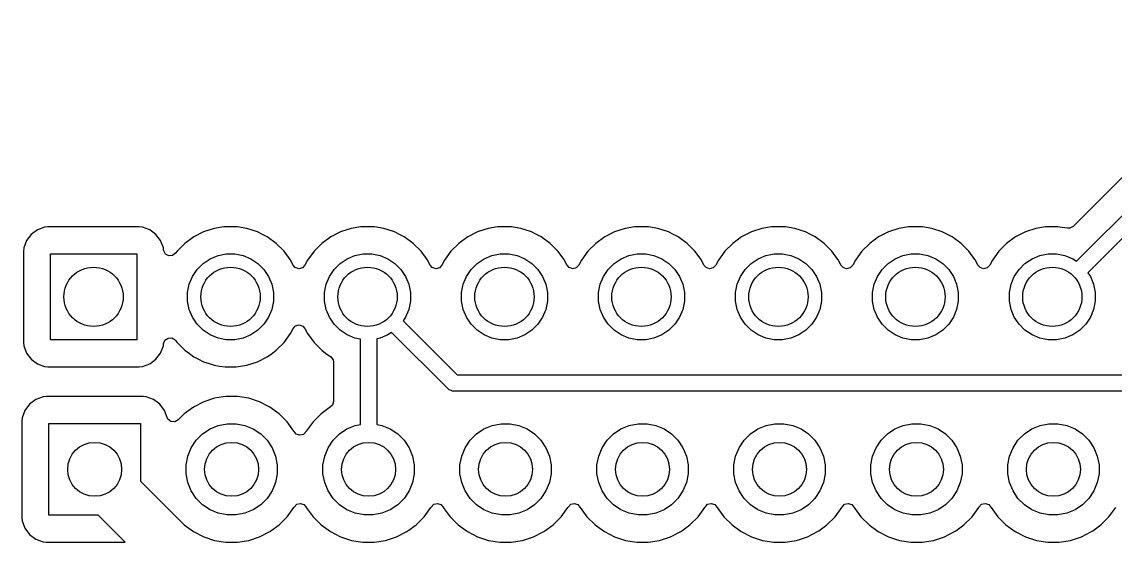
# Model space of a CAD drawing. Extents: x 4.41 to 8.11, y -5.15 to -2.23.
# Drawn here: x 4.922 to 5.721, y -4.156 to -3.776 of the extents above; entities that cross this region are included whole.
import ezdxf

# ---------------------------------------------------------------- set-up
doc = ezdxf.new("R2010")
doc.units = 0
doc.header["$MEASUREMENT"] = 0
doc.layers.add('BLACK', color=7, linetype='CONTINUOUS')

msp = doc.modelspace()

# ---------------------------------------------------------------- linework, layer by layer
at = {"layer": 'BLACK', "linetype": 'CONTINUOUS'}
for p, q in [((5.83941, -3.77555), (5.69005, -3.92492)), ((5.69239, -3.95043), (5.86025, -3.78258)), ((5.86859, -3.79094), (5.70075, -3.95879)), ((4.93908, -3.92545), (4.93378, -3.92743)), ((4.94142, -3.9252), (4.93908, -3.92545)), ((4.93908, -3.92545), (4.93908, -3.92545)), ((5.00818, -3.9252), (4.94142, -3.9252)), ((5.01053, -3.92545), (5.00818, -3.9252)), ((5.01583, -3.92743), (5.01053, -3.92545)), ((5.01053, -3.92545), (5.01053, -3.92545)), ((5.06281, -3.92644), (5.05515, -3.92893)), ((5.06982, -3.92533), (5.06281, -3.92644)), ((5.07077, -3.92518), (5.06982, -3.92533)), ((5.07883, -3.92518), (5.07077, -3.92518)), ((5.07992, -3.92535), (5.07883, -3.92518)), ((5.08679, -3.92644), (5.07992, -3.92535)), ((5.09446, -3.92893), (5.08679, -3.92644)), ((5.16281, -3.92644), (5.15515, -3.92893)), ((5.16982, -3.92533), (5.16281, -3.92644)), ((5.17077, -3.92518), (5.16982, -3.92533)), ((5.17883, -3.92518), (5.17077, -3.92518)), ((5.17992, -3.92535), (5.17883, -3.92518)), ((5.18679, -3.92644), (5.17992, -3.92535)), ((5.19446, -3.92893), (5.18679, -3.92644)), ((5.26281, -3.92644), (5.25515, -3.92893)), ((5.26982, -3.92533), (5.26281, -3.92644)), ((5.27077, -3.92518), (5.26982, -3.92533)), ((5.27883, -3.92518), (5.27077, -3.92518)), ((5.27992, -3.92535), (5.27883, -3.92518)), ((5.28679, -3.92644), (5.27992, -3.92535)), ((5.29446, -3.92893), (5.28679, -3.92644)), ((5.36281, -3.92644), (5.35515, -3.92893)), ((5.36982, -3.92533), (5.36281, -3.92644)), ((5.37077, -3.92518), (5.36982, -3.92533)), ((5.37883, -3.92518), (5.37077, -3.92518)), ((5.37992, -3.92535), (5.37883, -3.92518)), ((5.38679, -3.92644), (5.37992, -3.92535)), ((5.39446, -3.92893), (5.38679, -3.92644)), ((5.46281, -3.92644), (5.45515, -3.92893)), ((5.46982, -3.92533), (5.46281, -3.92644)), ((5.47077, -3.92518), (5.46982, -3.92533)), ((5.47883, -3.92518), (5.47077, -3.92518)), ((5.47992, -3.92535), (5.47883, -3.92518)), ((5.48679, -3.92644), (5.47992, -3.92535)), ((5.49446, -3.92893), (5.48679, -3.92644)), ((5.56281, -3.92644), (5.55515, -3.92893)), ((5.56982, -3.92533), (5.56281, -3.92644)), ((5.57077, -3.92518), (5.56982, -3.92533)), ((5.57883, -3.92518), (5.57077, -3.92518)), ((5.57992, -3.92535), (5.57883, -3.92518)), ((5.58679, -3.92644), (5.57992, -3.92535)), ((5.59446, -3.92893), (5.58679, -3.92644)), ((5.66281, -3.92644), (5.65515, -3.92893)), ((5.66982, -3.92533), (5.66281, -3.92644)), ((5.67077, -3.92518), (5.66982, -3.92533)), ((5.67883, -3.92518), (5.67077, -3.92518)), ((5.6801, -3.92538), (5.67883, -3.92518)), ((5.68583, -3.92629), (5.6801, -3.92538)), ((5.68763, -3.92623), (5.68583, -3.92629)), ((5.69005, -3.92492), (5.68763, -3.92623)), ((4.92924, -3.93082), (4.92585, -3.93535)), ((4.93378, -3.92743), (4.92924, -3.93082)), ((4.92924, -3.93082), (4.92924, -3.93082)), ((4.93378, -3.92743), (4.93378, -3.92743)), ((5.02036, -3.93082), (5.01583, -3.92743)), ((5.01583, -3.92743), (5.01583, -3.92743)), ((5.02375, -3.93535), (5.02036, -3.93082)), ((5.02036, -3.93082), (5.02036, -3.93082)), ((5.04797, -3.93259), (5.04145, -3.93732)), ((5.05515, -3.92893), (5.04797, -3.93259)), ((5.09817, -3.93082), (5.09446, -3.92893)), ((5.10164, -3.93259), (5.09817, -3.93082)), ((5.10816, -3.93732), (5.10164, -3.93259)), ((5.10164, -3.93259), (5.10164, -3.93259)), ((5.10164, -3.93259), (5.10164, -3.93259)), ((5.14797, -3.93259), (5.14145, -3.93732)), ((5.15515, -3.92893), (5.14797, -3.93259)), ((5.19817, -3.93082), (5.19446, -3.92893)), ((5.20164, -3.93259), (5.19817, -3.93082)), ((5.20816, -3.93732), (5.20164, -3.93259)), ((5.20164, -3.93259), (5.20164, -3.93259)), ((5.20164, -3.93259), (5.20164, -3.93259)), ((5.24797, -3.93259), (5.24145, -3.93732)), ((5.25515, -3.92893), (5.24797, -3.93259)), ((5.29817, -3.93082), (5.29446, -3.92893)), ((5.30164, -3.93259), (5.29817, -3.93082)), ((5.30816, -3.93732), (5.30164, -3.93259)), ((5.30164, -3.93259), (5.30164, -3.93259)), ((5.30164, -3.93259), (5.30164, -3.93259)), ((5.34797, -3.93259), (5.34145, -3.93732)), ((5.35515, -3.92893), (5.34797, -3.93259)), ((5.39817, -3.93082), (5.39446, -3.92893)), ((5.40164, -3.93259), (5.39817, -3.93082)), ((5.40816, -3.93732), (5.40164, -3.93259)), ((5.40164, -3.93259), (5.40164, -3.93259)), ((5.40164, -3.93259), (5.40164, -3.93259)), ((5.44797, -3.93259), (5.44145, -3.93732)), ((5.45515, -3.92893), (5.44797, -3.93259)), ((5.49817, -3.93082), (5.49446, -3.92893)), ((5.50164, -3.93259), (5.49817, -3.93082)), ((5.50816, -3.93732), (5.50164, -3.93259)), ((5.50164, -3.93259), (5.50164, -3.93259)), ((5.50164, -3.93259), (5.50164, -3.93259)), ((5.54797, -3.93259), (5.54145, -3.93732)), ((5.55515, -3.92893), (5.54797, -3.93259)), ((5.59817, -3.93082), (5.59446, -3.92893)), ((5.60164, -3.93259), (5.59817, -3.93082)), ((5.60816, -3.93732), (5.60164, -3.93259)), ((5.60164, -3.93259), (5.60164, -3.93259)), ((5.60164, -3.93259), (5.60164, -3.93259)), ((5.64797, -3.93259), (5.64145, -3.93732)), ((5.65515, -3.92893), (5.64797, -3.93259)), ((4.92387, -3.94065), (4.92362, -3.943)), ((4.92362, -3.943), (4.92362, -4.00976)), ((4.92585, -3.93535), (4.92387, -3.94065)), ((4.92387, -3.94065), (4.92387, -3.94065)), ((4.92585, -3.93535), (4.92585, -3.93535)), ((5.02573, -3.94065), (5.02375, -3.93535)), ((5.02375, -3.93535), (5.02375, -3.93535)), ((5.02589, -3.94213), (5.02573, -3.94065)), ((5.02599, -3.94271), (5.02589, -3.94213)), ((5.02734, -3.94511), (5.02599, -3.94271)), ((5.03575, -3.94302), (5.03469, -3.94448)), ((5.04145, -3.93732), (5.03575, -3.94302)), ((5.03575, -3.94302), (5.03575, -3.94302)), ((5.11386, -3.94302), (5.10816, -3.93732)), ((5.11829, -3.94912), (5.11386, -3.94302)), ((5.13575, -3.94302), (5.13101, -3.94954)), ((5.14145, -3.93732), (5.13575, -3.94302)), ((5.21386, -3.94302), (5.20816, -3.93732)), ((5.21829, -3.94912), (5.21386, -3.94302)), ((5.23575, -3.94302), (5.23101, -3.94954)), ((5.24145, -3.93732), (5.23575, -3.94302)), ((5.31386, -3.94302), (5.30816, -3.93732)), ((5.31829, -3.94912), (5.31386, -3.94302)), ((5.33575, -3.94302), (5.33101, -3.94954)), ((5.34145, -3.93732), (5.33575, -3.94302)), ((5.41386, -3.94302), (5.40816, -3.93732)), ((5.41829, -3.94912), (5.41386, -3.94302)), ((5.43575, -3.94302), (5.43101, -3.94954)), ((5.44145, -3.93732), (5.43575, -3.94302)), ((5.51386, -3.94302), (5.50816, -3.93732)), ((5.51829, -3.94912), (5.51386, -3.94302)), ((5.53575, -3.94302), (5.53101, -3.94954)), ((5.54145, -3.93732), (5.53575, -3.94302)), ((5.61386, -3.94302), (5.60816, -3.93732)), ((5.61829, -3.94912), (5.61386, -3.94302)), ((5.63575, -3.94302), (5.63101, -3.94954)), ((5.64145, -3.93732), (5.63575, -3.94302)), ((4.94331, -4.00787), (4.94331, -3.94488)), ((4.94331, -3.94488), (5.0063, -3.94488)), ((5.0063, -3.94488), (5.0063, -4.00787)), ((5.02977, -3.94639), (5.02734, -3.94511)), ((5.03252, -3.94616), (5.02977, -3.94639)), ((5.03469, -3.94448), (5.03252, -3.94616)), ((5.05482, -3.95203), (5.05996, -3.9486)), ((5.05996, -3.9486), (5.06566, -3.94624)), ((5.06566, -3.94624), (5.07172, -3.94503)), ((5.07172, -3.94503), (5.07789, -3.94503)), ((5.07789, -3.94503), (5.08395, -3.94624)), ((5.08395, -3.94624), (5.08965, -3.9486)), ((5.08965, -3.9486), (5.09478, -3.95203)), ((5.11859, -3.94954), (5.11829, -3.94912)), ((5.12043, -3.95314), (5.11859, -3.94954)), ((5.13101, -3.94954), (5.12915, -3.95319)), ((5.15482, -3.95203), (5.15996, -3.9486)), ((5.15996, -3.9486), (5.16566, -3.94624)), ((5.16566, -3.94624), (5.17172, -3.94503)), ((5.17172, -3.94503), (5.17789, -3.94503)), ((5.17789, -3.94503), (5.18395, -3.94624)), ((5.18395, -3.94624), (5.18965, -3.9486)), ((5.18965, -3.9486), (5.19478, -3.95203)), ((5.21859, -3.94954), (5.21829, -3.94912)), ((5.22043, -3.95314), (5.21859, -3.94954)), ((5.23101, -3.94954), (5.22915, -3.95319)), ((5.25482, -3.95203), (5.25996, -3.9486)), ((5.25996, -3.9486), (5.26566, -3.94624)), ((5.26566, -3.94624), (5.27172, -3.94503)), ((5.27172, -3.94503), (5.27789, -3.94503)), ((5.27789, -3.94503), (5.28395, -3.94624)), ((5.28395, -3.94624), (5.28965, -3.9486)), ((5.28965, -3.9486), (5.29478, -3.95203)), ((5.31859, -3.94954), (5.31829, -3.94912)), ((5.32043, -3.95314), (5.31859, -3.94954)), ((5.33101, -3.94954), (5.32915, -3.95319)), ((5.35482, -3.95203), (5.35996, -3.9486)), ((5.35996, -3.9486), (5.36566, -3.94624)), ((5.36566, -3.94624), (5.37172, -3.94503)), ((5.37172, -3.94503), (5.37789, -3.94503)), ((5.37789, -3.94503), (5.38395, -3.94624)), ((5.38395, -3.94624), (5.38965, -3.9486)), ((5.38965, -3.9486), (5.39478, -3.95203)), ((5.41859, -3.94954), (5.41829, -3.94912)), ((5.42043, -3.95314), (5.41859, -3.94954)), ((5.43101, -3.94954), (5.42915, -3.95319)), ((5.45482, -3.95203), (5.45996, -3.9486)), ((5.45996, -3.9486), (5.46566, -3.94624)), ((5.46566, -3.94624), (5.47172, -3.94503)), ((5.47172, -3.94503), (5.47789, -3.94503)), ((5.47789, -3.94503), (5.48395, -3.94624)), ((5.48395, -3.94624), (5.48965, -3.9486)), ((5.48965, -3.9486), (5.49478, -3.95203)), ((5.51859, -3.94954), (5.51829, -3.94912)), ((5.52043, -3.95314), (5.51859, -3.94954)), ((5.53101, -3.94954), (5.52915, -3.95319)), ((5.55482, -3.95203), (5.55996, -3.9486)), ((5.55996, -3.9486), (5.56566, -3.94624)), ((5.56566, -3.94624), (5.57172, -3.94503)), ((5.57172, -3.94503), (5.57789, -3.94503)), ((5.57789, -3.94503), (5.58395, -3.94624)), ((5.58395, -3.94624), (5.58965, -3.9486)), ((5.58965, -3.9486), (5.59478, -3.95203)), ((5.61859, -3.94954), (5.61829, -3.94912)), ((5.62043, -3.95314), (5.61859, -3.94954)), ((5.63101, -3.94954), (5.62915, -3.95319)), ((5.65482, -3.95203), (5.65996, -3.9486)), ((5.65996, -3.9486), (5.66566, -3.94624)), ((5.66566, -3.94624), (5.67172, -3.94503)), ((5.67172, -3.94503), (5.67789, -3.94503)), ((5.67789, -3.94503), (5.68395, -3.94624)), ((5.68395, -3.94624), (5.68965, -3.9486)), ((5.68965, -3.9486), (5.69239, -3.95043)), ((5.04703, -3.96153), (5.05046, -3.9564)), ((5.05046, -3.9564), (5.05482, -3.95203)), ((5.09478, -3.95203), (5.09915, -3.9564)), ((5.09915, -3.9564), (5.10258, -3.96153)), ((5.12045, -3.95319), (5.12043, -3.95314)), ((5.12199, -3.95497), (5.12045, -3.95319)), ((5.12459, -3.95585), (5.12199, -3.95497)), ((5.12726, -3.95519), (5.12459, -3.95585)), ((5.12915, -3.95319), (5.12726, -3.95519)), ((5.14703, -3.96153), (5.15046, -3.9564)), ((5.15046, -3.9564), (5.15482, -3.95203)), ((5.19478, -3.95203), (5.19915, -3.9564)), ((5.19915, -3.9564), (5.20258, -3.96153)), ((5.22045, -3.95319), (5.22043, -3.95314)), ((5.22199, -3.95497), (5.22045, -3.95319)), ((5.22459, -3.95585), (5.22199, -3.95497)), ((5.22726, -3.95519), (5.22459, -3.95585)), ((5.22915, -3.95319), (5.22726, -3.95519)), ((5.24703, -3.96153), (5.25046, -3.9564)), ((5.25046, -3.9564), (5.25482, -3.95203)), ((5.29478, -3.95203), (5.29915, -3.9564)), ((5.29915, -3.9564), (5.30258, -3.96153)), ((5.32045, -3.95319), (5.32043, -3.95314)), ((5.32199, -3.95497), (5.32045, -3.95319)), ((5.32459, -3.95585), (5.32199, -3.95497)), ((5.32726, -3.95519), (5.32459, -3.95585)), ((5.32915, -3.95319), (5.32726, -3.95519)), ((5.34703, -3.96153), (5.35046, -3.9564)), ((5.35046, -3.9564), (5.35482, -3.95203)), ((5.39478, -3.95203), (5.39915, -3.9564)), ((5.39915, -3.9564), (5.40258, -3.96153)), ((5.42045, -3.95319), (5.42043, -3.95314)), ((5.42199, -3.95497), (5.42045, -3.95319)), ((5.42459, -3.95585), (5.42199, -3.95497)), ((5.42726, -3.95519), (5.42459, -3.95585)), ((5.42915, -3.95319), (5.42726, -3.95519)), ((5.44703, -3.96153), (5.45046, -3.9564)), ((5.45046, -3.9564), (5.45482, -3.95203)), ((5.49478, -3.95203), (5.49915, -3.9564)), ((5.49915, -3.9564), (5.50258, -3.96153)), ((5.52045, -3.95319), (5.52043, -3.95314)), ((5.52199, -3.95497), (5.52045, -3.95319)), ((5.52459, -3.95585), (5.52199, -3.95497)), ((5.52726, -3.95519), (5.52459, -3.95585)), ((5.52915, -3.95319), (5.52726, -3.95519)), ((5.54703, -3.96153), (5.55046, -3.9564)), ((5.55046, -3.9564), (5.55482, -3.95203)), ((5.59478, -3.95203), (5.59915, -3.9564)), ((5.59915, -3.9564), (5.60258, -3.96153)), ((5.62045, -3.95319), (5.62043, -3.95314)), ((5.62199, -3.95497), (5.62045, -3.95319)), ((5.62459, -3.95585), (5.62199, -3.95497)), ((5.62726, -3.95519), (5.62459, -3.95585)), ((5.62915, -3.95319), (5.62726, -3.95519)), ((5.64703, -3.96153), (5.65046, -3.9564)), ((5.65046, -3.9564), (5.65482, -3.95203)), ((5.70075, -3.95879), (5.70258, -3.96153)), ((5.04466, -3.96724), (5.04703, -3.96153)), ((5.10258, -3.96153), (5.10494, -3.96724)), ((5.14466, -3.96724), (5.14703, -3.96153)), ((5.20258, -3.96153), (5.20494, -3.96724)), ((5.24466, -3.96724), (5.24703, -3.96153)), ((5.30258, -3.96153), (5.30494, -3.96724)), ((5.34466, -3.96724), (5.34703, -3.96153)), ((5.40258, -3.96153), (5.40494, -3.96724)), ((5.44466, -3.96724), (5.44703, -3.96153)), ((5.50258, -3.96153), (5.50494, -3.96724)), ((5.54466, -3.96724), (5.54703, -3.96153)), ((5.60258, -3.96153), (5.60494, -3.96724)), ((5.64466, -3.96724), (5.64703, -3.96153)), ((5.70258, -3.96153), (5.70494, -3.96724)), ((5.04346, -3.97329), (5.04466, -3.96724)), ((5.04346, -3.97947), (5.04346, -3.97329)), ((5.10494, -3.96724), (5.10615, -3.97329)), ((5.10615, -3.97329), (5.10615, -3.97947)), ((5.14346, -3.97329), (5.14466, -3.96724)), ((5.14346, -3.97947), (5.14346, -3.97329)), ((5.20494, -3.96724), (5.20615, -3.97329)), ((5.20615, -3.97329), (5.20615, -3.97947)), ((5.24346, -3.97329), (5.24466, -3.96724)), ((5.24346, -3.97947), (5.24346, -3.97329)), ((5.30494, -3.96724), (5.30615, -3.97329)), ((5.30615, -3.97329), (5.30615, -3.97947)), ((5.34346, -3.97329), (5.34466, -3.96724)), ((5.34346, -3.97947), (5.34346, -3.97329)), ((5.40494, -3.96724), (5.40615, -3.97329)), ((5.40615, -3.97329), (5.40615, -3.97947)), ((5.44346, -3.97329), (5.44466, -3.96724)), ((5.44346, -3.97947), (5.44346, -3.97329)), ((5.50494, -3.96724), (5.50615, -3.97329)), ((5.50615, -3.97329), (5.50615, -3.97947)), ((5.54346, -3.97329), (5.54466, -3.96724)), ((5.54346, -3.97947), (5.54346, -3.97329)), ((5.60494, -3.96724), (5.60615, -3.97329)), ((5.60615, -3.97329), (5.60615, -3.97947)), ((5.64346, -3.97329), (5.64466, -3.96724)), ((5.64346, -3.97947), (5.64346, -3.97329)), ((5.70494, -3.96724), (5.70615, -3.97329)), ((5.70615, -3.97329), (5.70615, -3.97947)), ((5.04466, -3.98552), (5.04346, -3.97947)), ((5.10615, -3.97947), (5.10494, -3.98552)), ((5.14466, -3.98552), (5.14346, -3.97947)), ((5.20615, -3.97947), (5.20494, -3.98552)), ((5.24466, -3.98552), (5.24346, -3.97947)), ((5.30615, -3.97947), (5.30494, -3.98552)), ((5.34466, -3.98552), (5.34346, -3.97947)), ((5.40615, -3.97947), (5.40494, -3.98552)), ((5.44466, -3.98552), (5.44346, -3.97947)), ((5.50615, -3.97947), (5.50494, -3.98552)), ((5.54466, -3.98552), (5.54346, -3.97947)), ((5.60615, -3.97947), (5.60494, -3.98552)), ((5.64466, -3.98552), (5.64346, -3.97947)), ((5.70615, -3.97947), (5.70494, -3.98552)), ((5.04703, -3.99123), (5.04466, -3.98552)), ((5.10494, -3.98552), (5.10258, -3.99123)), ((5.14703, -3.99123), (5.14466, -3.98552)), ((5.20494, -3.98552), (5.20258, -3.99123)), ((5.24703, -3.99123), (5.24466, -3.98552)), ((5.30494, -3.98552), (5.30258, -3.99123)), ((5.34703, -3.99123), (5.34466, -3.98552)), ((5.40494, -3.98552), (5.40258, -3.99123)), ((5.44703, -3.99123), (5.44466, -3.98552)), ((5.50494, -3.98552), (5.50258, -3.99123)), ((5.54703, -3.99123), (5.54466, -3.98552)), ((5.60494, -3.98552), (5.60258, -3.99123)), ((5.64703, -3.99123), (5.64466, -3.98552)), ((5.70494, -3.98552), (5.70258, -3.99123)), ((5.05046, -3.99636), (5.04703, -3.99123)), ((5.05482, -4.00072), (5.05046, -3.99636)), ((5.09915, -3.99636), (5.09478, -4.00072)), ((5.10258, -3.99123), (5.09915, -3.99636)), ((5.12045, -3.99956), (5.12234, -3.99756)), ((5.12234, -3.99756), (5.12501, -3.9969)), ((5.12501, -3.9969), (5.12762, -3.99779)), ((5.12762, -3.99779), (5.12915, -3.99956)), ((5.15046, -3.99636), (5.14703, -3.99123)), ((5.15482, -4.00072), (5.15046, -3.99636)), ((5.20258, -3.99123), (5.20075, -3.99397)), ((5.20075, -3.99397), (5.24024, -4.03346)), ((5.25046, -3.99636), (5.24703, -3.99123)), ((5.25482, -4.00072), (5.25046, -3.99636)), ((5.29915, -3.99636), (5.29478, -4.00072)), ((5.30258, -3.99123), (5.29915, -3.99636)), ((5.35046, -3.99636), (5.34703, -3.99123)), ((5.35482, -4.00072), (5.35046, -3.99636)), ((5.39915, -3.99636), (5.39478, -4.00072)), ((5.40258, -3.99123), (5.39915, -3.99636)), ((5.45046, -3.99636), (5.44703, -3.99123)), ((5.45482, -4.00072), (5.45046, -3.99636)), ((5.49915, -3.99636), (5.49478, -4.00072)), ((5.50258, -3.99123), (5.49915, -3.99636)), ((5.55046, -3.99636), (5.54703, -3.99123)), ((5.55482, -4.00072), (5.55046, -3.99636)), ((5.59915, -3.99636), (5.59478, -4.00072)), ((5.60258, -3.99123), (5.59915, -3.99636)), ((5.65046, -3.99636), (5.64703, -3.99123)), ((5.65482, -4.00072), (5.65046, -3.99636)), ((5.69915, -3.99636), (5.69478, -4.00072)), ((5.70258, -3.99123), (5.69915, -3.99636)), ((5.02694, -4.00809), (5.0292, -4.00652)), ((5.0292, -4.00652), (5.03195, -4.00642)), ((5.03195, -4.00642), (5.03432, -4.00782)), ((5.05996, -4.00415), (5.05482, -4.00072)), ((5.06566, -4.00652), (5.05996, -4.00415)), ((5.07172, -4.00772), (5.06566, -4.00652)), ((5.08395, -4.00652), (5.07789, -4.00772)), ((5.08965, -4.00415), (5.08395, -4.00652)), ((5.09478, -4.00072), (5.08965, -4.00415)), ((5.11386, -4.00973), (5.11859, -4.00321)), ((5.11859, -4.00321), (5.12045, -3.99956)), ((5.11859, -4.00321), (5.11859, -4.00321)), ((5.11859, -4.00321), (5.11859, -4.00321)), ((5.12915, -3.99956), (5.13101, -4.00321)), ((5.13101, -4.00321), (5.13575, -4.00973)), ((5.15996, -4.00415), (5.15482, -4.00072)), ((5.16566, -4.00652), (5.15996, -4.00415)), ((5.16969, -4.00732), (5.16566, -4.00652)), ((5.18395, -4.00652), (5.1815, -4.00701)), ((5.18965, -4.00415), (5.18395, -4.00652)), ((5.19239, -4.00232), (5.18965, -4.00415)), ((5.23362, -4.04355), (5.19239, -4.00232)), ((5.25996, -4.00415), (5.25482, -4.00072)), ((5.26566, -4.00652), (5.25996, -4.00415)), ((5.27172, -4.00772), (5.26566, -4.00652)), ((5.28395, -4.00652), (5.27789, -4.00772)), ((5.28965, -4.00415), (5.28395, -4.00652)), ((5.29478, -4.00072), (5.28965, -4.00415)), ((5.35996, -4.00415), (5.35482, -4.00072)), ((5.36566, -4.00652), (5.35996, -4.00415)), ((5.37172, -4.00772), (5.36566, -4.00652)), ((5.38395, -4.00652), (5.37789, -4.00772)), ((5.38965, -4.00415), (5.38395, -4.00652)), ((5.39478, -4.00072), (5.38965, -4.00415)), ((5.45996, -4.00415), (5.45482, -4.00072)), ((5.46566, -4.00652), (5.45996, -4.00415)), ((5.47172, -4.00772), (5.46566, -4.00652)), ((5.48395, -4.00652), (5.47789, -4.00772)), ((5.48965, -4.00415), (5.48395, -4.00652)), ((5.49478, -4.00072), (5.48965, -4.00415)), ((5.55996, -4.00415), (5.55482, -4.00072)), ((5.56566, -4.00652), (5.55996, -4.00415)), ((5.57172, -4.00772), (5.56566, -4.00652)), ((5.58395, -4.00652), (5.57789, -4.00772)), ((5.58965, -4.00415), (5.58395, -4.00652)), ((5.59478, -4.00072), (5.58965, -4.00415)), ((5.65996, -4.00415), (5.65482, -4.00072)), ((5.66566, -4.00652), (5.65996, -4.00415)), ((5.67172, -4.00772), (5.66566, -4.00652)), ((5.68395, -4.00652), (5.67789, -4.00772)), ((5.68965, -4.00415), (5.68395, -4.00652)), ((5.69478, -4.00072), (5.68965, -4.00415)), ((4.92362, -4.00976), (4.92387, -4.0121)), ((4.92387, -4.0121), (4.92387, -4.0121)), ((4.92387, -4.0121), (4.92585, -4.0174)), ((5.0063, -4.00787), (4.94331, -4.00787)), ((5.02375, -4.0174), (5.02573, -4.0121)), ((5.02573, -4.0121), (5.02589, -4.01063)), ((5.02589, -4.01063), (5.02694, -4.00809)), ((5.03432, -4.00782), (5.03469, -4.00828)), ((5.03469, -4.00828), (5.03575, -4.00973)), ((5.03575, -4.00973), (5.03575, -4.00973)), ((5.03575, -4.00973), (5.04145, -4.01543)), ((5.07789, -4.00772), (5.07172, -4.00772)), ((5.10816, -4.01543), (5.11386, -4.00973)), ((5.11386, -4.00973), (5.11386, -4.00973)), ((5.11386, -4.00973), (5.11386, -4.00973)), ((5.13575, -4.00973), (5.14145, -4.01543)), ((5.16969, -4.06958), (5.16969, -4.00732)), ((5.1815, -4.00701), (5.1815, -4.06958)), ((5.27789, -4.00772), (5.27172, -4.00772)), ((5.37789, -4.00772), (5.37172, -4.00772)), ((5.47789, -4.00772), (5.47172, -4.00772)), ((5.57789, -4.00772), (5.57172, -4.00772)), ((5.67789, -4.00772), (5.67172, -4.00772)), ((4.92585, -4.0174), (4.92585, -4.01741)), ((4.92585, -4.01741), (4.92924, -4.02194)), ((4.92924, -4.02194), (4.92924, -4.02194)), ((4.92924, -4.02194), (4.93378, -4.02533)), ((5.01583, -4.02533), (5.02036, -4.02194)), ((5.02036, -4.02194), (5.02375, -4.01741)), ((5.02036, -4.02194), (5.02036, -4.02194)), ((5.02375, -4.01741), (5.02375, -4.0174)), ((5.04145, -4.01543), (5.04472, -4.01781)), ((5.04472, -4.01781), (5.04797, -4.02017)), ((5.04797, -4.02017), (5.05144, -4.02194)), ((5.05144, -4.02194), (5.05515, -4.02383)), ((5.09446, -4.02383), (5.10164, -4.02017)), ((5.10164, -4.02017), (5.10544, -4.0174)), ((5.10544, -4.0174), (5.10816, -4.01543)), ((5.10816, -4.01543), (5.10816, -4.01543)), ((5.10816, -4.01543), (5.10816, -4.01543)), ((5.14145, -4.01543), (5.14416, -4.0174)), ((5.14416, -4.0174), (5.14797, -4.02017)), ((5.14797, -4.02017), (5.14965, -4.02235)), ((5.14965, -4.02235), (5.14998, -4.02412)), ((4.93378, -4.02533), (4.93378, -4.02533)), ((4.93378, -4.02533), (4.93908, -4.02731)), ((4.93908, -4.02731), (4.93908, -4.02731)), ((4.93908, -4.02731), (4.94142, -4.02756)), ((4.94142, -4.02756), (4.94142, -4.02756)), ((4.94142, -4.02756), (5.00818, -4.02756)), ((5.00818, -4.02756), (5.01053, -4.02731)), ((5.00818, -4.02756), (5.00818, -4.02756)), ((5.01053, -4.02731), (5.01583, -4.02533)), ((5.01053, -4.02731), (5.01053, -4.02731)), ((5.01583, -4.02533), (5.01583, -4.02533)), ((5.05515, -4.02383), (5.05515, -4.02383)), ((5.05515, -4.02383), (5.05515, -4.02383)), ((5.05515, -4.02383), (5.05926, -4.02516)), ((5.05926, -4.02516), (5.06281, -4.02632)), ((5.06281, -4.02632), (5.06679, -4.02695)), ((5.06679, -4.02695), (5.07077, -4.02758)), ((5.07077, -4.02758), (5.07077, -4.02758)), ((5.07077, -4.02758), (5.07883, -4.02758)), ((5.07883, -4.02758), (5.08679, -4.02632)), ((5.07883, -4.02758), (5.07883, -4.02758)), ((5.08679, -4.02632), (5.09446, -4.02383)), ((5.14998, -4.02412), (5.14998, -4.05277)), ((5.24024, -4.03346), (7.08225, -4.03346)), ((5.23451, -4.04428), (5.23362, -4.04355)), ((5.23576, -4.0448), (5.23451, -4.04428)), ((5.23664, -4.04516), (5.23576, -4.0448)), ((5.2378, -4.04528), (5.23664, -4.04516)), ((7.07981, -4.04528), (5.2378, -4.04528)), ((4.92806, -4.05484), (4.92467, -4.05937)), ((4.93259, -4.05144), (4.92806, -4.05483)), ((4.92806, -4.05483), (4.92806, -4.05484)), ((4.9326, -4.05144), (4.93259, -4.05144)), ((4.9379, -4.04946), (4.9326, -4.05144)), ((4.94024, -4.04921), (4.9379, -4.04946)), ((4.9379, -4.04946), (4.9379, -4.04946)), ((5.01094, -4.04921), (4.94024, -4.04921)), ((5.01328, -4.04946), (5.01094, -4.04921)), ((5.01859, -4.05144), (5.01328, -4.04946)), ((5.01328, -4.04946), (5.01328, -4.04946)), ((5.02312, -4.05483), (5.01859, -4.05144)), ((5.01859, -4.05144), (5.01859, -4.05144)), ((5.02312, -4.05484), (5.02312, -4.05483)), ((5.02651, -4.05937), (5.02312, -4.05484)), ((5.05518, -4.05309), (5.04772, -4.05689)), ((5.06314, -4.0505), (5.05518, -4.05309)), ((5.06949, -4.0495), (5.06314, -4.0505)), ((5.07141, -4.04919), (5.06949, -4.0495)), ((5.07978, -4.04919), (5.07141, -4.04919)), ((5.08169, -4.0495), (5.07978, -4.04919)), ((5.08804, -4.0505), (5.08169, -4.0495)), ((5.096, -4.05309), (5.08804, -4.0505)), ((5.08804, -4.0505), (5.08804, -4.0505)), ((5.08804, -4.0505), (5.08804, -4.0505)), ((5.10346, -4.05689), (5.096, -4.05309)), ((5.096, -4.05309), (5.096, -4.05309)), ((5.096, -4.05309), (5.096, -4.05309)), ((5.14998, -4.05277), (5.14921, -4.05541)), ((4.92467, -4.05937), (4.92269, -4.06467)), ((4.92467, -4.05937), (4.92467, -4.05937)), ((5.02844, -4.06455), (5.02651, -4.05937)), ((5.02651, -4.05937), (5.02651, -4.05937)), ((5.04095, -4.06181), (5.03647, -4.06629)), ((5.04772, -4.05689), (5.04095, -4.06181)), ((5.11023, -4.06181), (5.10346, -4.05689)), ((5.11615, -4.06772), (5.11023, -4.06181)), ((5.14095, -4.06181), (5.13504, -4.06772)), ((5.14788, -4.05678), (5.14095, -4.06181)), ((5.14095, -4.06181), (5.14095, -4.06181)), ((5.14921, -4.05541), (5.14785, -4.05674)), ((5.14785, -4.05674), (5.14788, -4.05678)), ((4.92269, -4.06467), (4.92244, -4.06701)), ((4.92244, -4.06701), (4.92244, -4.13771)), ((4.92269, -4.06467), (4.92269, -4.06467)), ((4.94213, -4.13583), (4.94213, -4.0689)), ((4.94213, -4.0689), (5.00906, -4.0689)), ((5.00906, -4.0689), (5.00906, -4.11105)), ((5.02911, -4.06577), (5.02844, -4.06455)), ((5.03131, -4.06741), (5.02911, -4.06577)), ((5.03405, -4.06761), (5.03131, -4.06741)), ((5.03647, -4.06629), (5.03405, -4.06761)), ((5.05982, -4.07285), (5.06588, -4.07034)), ((5.06588, -4.07034), (5.07231, -4.06906)), ((5.07231, -4.06906), (5.07887, -4.06906)), ((5.07887, -4.06906), (5.0853, -4.07034)), ((5.0853, -4.07034), (5.09137, -4.07285)), ((5.12106, -4.0745), (5.11615, -4.06772)), ((5.13504, -4.06772), (5.13012, -4.0745)), ((5.13504, -4.06772), (5.13504, -4.06772)), ((5.15982, -4.07285), (5.16588, -4.07034)), ((5.16588, -4.07034), (5.16969, -4.06958)), ((5.1815, -4.06958), (5.1853, -4.07034)), ((5.1853, -4.07034), (5.19137, -4.07285)), ((5.25982, -4.07285), (5.26588, -4.07034)), ((5.26588, -4.07034), (5.27231, -4.06906)), ((5.27231, -4.06906), (5.27887, -4.06906)), ((5.27887, -4.06906), (5.2853, -4.07034)), ((5.2853, -4.07034), (5.29137, -4.07285)), ((5.35982, -4.07285), (5.36588, -4.07034)), ((5.36588, -4.07034), (5.37231, -4.06906)), ((5.37231, -4.06906), (5.37887, -4.06906)), ((5.37887, -4.06906), (5.3853, -4.07034)), ((5.3853, -4.07034), (5.39137, -4.07285)), ((5.45982, -4.07285), (5.46588, -4.07034)), ((5.46588, -4.07034), (5.47231, -4.06906)), ((5.47231, -4.06906), (5.47887, -4.06906)), ((5.47887, -4.06906), (5.4853, -4.07034)), ((5.4853, -4.07034), (5.49137, -4.07285)), ((5.55982, -4.07285), (5.56588, -4.07034)), ((5.56588, -4.07034), (5.57231, -4.06906)), ((5.57231, -4.06906), (5.57887, -4.06906)), ((5.57887, -4.06906), (5.5853, -4.07034)), ((5.5853, -4.07034), (5.59137, -4.07285)), ((5.65982, -4.07285), (5.66588, -4.07034)), ((5.66588, -4.07034), (5.67231, -4.06906)), ((5.67231, -4.06906), (5.67887, -4.06906)), ((5.67887, -4.06906), (5.6853, -4.07034)), ((5.6853, -4.07034), (5.69137, -4.07285)), ((5.04972, -4.08113), (5.05436, -4.07649)), ((5.05436, -4.07649), (5.05982, -4.07285)), ((5.09137, -4.07285), (5.09682, -4.07649)), ((5.09682, -4.07649), (5.10146, -4.08113)), ((5.12124, -4.07484), (5.12106, -4.0745)), ((5.12278, -4.07661), (5.12124, -4.07484)), ((5.12538, -4.0775), (5.12278, -4.07661)), ((5.12805, -4.07684), (5.12538, -4.0775)), ((5.12994, -4.07484), (5.12805, -4.07684)), ((5.13012, -4.0745), (5.12994, -4.07484)), ((5.14972, -4.08113), (5.15436, -4.07649)), ((5.15436, -4.07649), (5.15982, -4.07285)), ((5.19137, -4.07285), (5.19682, -4.07649)), ((5.19682, -4.07649), (5.20146, -4.08113)), ((5.24972, -4.08113), (5.25436, -4.07649)), ((5.25436, -4.07649), (5.25982, -4.07285)), ((5.29137, -4.07285), (5.29682, -4.07649)), ((5.29682, -4.07649), (5.30146, -4.08113)), ((5.34972, -4.08113), (5.35436, -4.07649)), ((5.35436, -4.07649), (5.35982, -4.07285)), ((5.39137, -4.07285), (5.39682, -4.07649)), ((5.39682, -4.07649), (5.40146, -4.08113)), ((5.44972, -4.08113), (5.45436, -4.07649)), ((5.45436, -4.07649), (5.45982, -4.07285)), ((5.49137, -4.07285), (5.49682, -4.07649)), ((5.49682, -4.07649), (5.50146, -4.08113)), ((5.54972, -4.08113), (5.55436, -4.07649)), ((5.55436, -4.07649), (5.55982, -4.07285)), ((5.59137, -4.07285), (5.59682, -4.07649)), ((5.59682, -4.07649), (5.60146, -4.08113)), ((5.64972, -4.08113), (5.65436, -4.07649)), ((5.65436, -4.07649), (5.65982, -4.07285)), ((5.69137, -4.07285), (5.69682, -4.07649)), ((5.69682, -4.07649), (5.70146, -4.08113)), ((5.04357, -4.09265), (5.04608, -4.08659)), ((5.04608, -4.08659), (5.04972, -4.08113)), ((5.10146, -4.08113), (5.1051, -4.08659)), ((5.1051, -4.08659), (5.10761, -4.09265)), ((5.14357, -4.09265), (5.14608, -4.08659)), ((5.14608, -4.08659), (5.14972, -4.08113)), ((5.20146, -4.08113), (5.2051, -4.08659)), ((5.2051, -4.08659), (5.20761, -4.09265)), ((5.24357, -4.09265), (5.24608, -4.08659)), ((5.24608, -4.08659), (5.24972, -4.08113)), ((5.30146, -4.08113), (5.3051, -4.08659)), ((5.3051, -4.08659), (5.30761, -4.09265)), ((5.34357, -4.09265), (5.34608, -4.08659)), ((5.34608, -4.08659), (5.34972, -4.08113)), ((5.40146, -4.08113), (5.4051, -4.08659)), ((5.4051, -4.08659), (5.40761, -4.09265)), ((5.44357, -4.09265), (5.44608, -4.08659)), ((5.44608, -4.08659), (5.44972, -4.08113)), ((5.50146, -4.08113), (5.5051, -4.08659)), ((5.5051, -4.08659), (5.50761, -4.09265)), ((5.54357, -4.09265), (5.54608, -4.08659)), ((5.54608, -4.08659), (5.54972, -4.08113)), ((5.60146, -4.08113), (5.6051, -4.08659)), ((5.6051, -4.08659), (5.60761, -4.09265)), ((5.64357, -4.09265), (5.64608, -4.08659)), ((5.64608, -4.08659), (5.64972, -4.08113)), ((5.70146, -4.08113), (5.7051, -4.08659)), ((5.7051, -4.08659), (5.70761, -4.09265)), ((5.04229, -4.09908), (5.04357, -4.09265)), ((5.10761, -4.09265), (5.10889, -4.09908)), ((5.14229, -4.09908), (5.14357, -4.09265)), ((5.20761, -4.09265), (5.20889, -4.09908)), ((5.24229, -4.09908), (5.24357, -4.09265)), ((5.30761, -4.09265), (5.30889, -4.09908)), ((5.34229, -4.09908), (5.34357, -4.09265)), ((5.40761, -4.09265), (5.40889, -4.09908)), ((5.44229, -4.09908), (5.44357, -4.09265)), ((5.50761, -4.09265), (5.50889, -4.09908)), ((5.54229, -4.09908), (5.54357, -4.09265)), ((5.60761, -4.09265), (5.60889, -4.09908)), ((5.64229, -4.09908), (5.64357, -4.09265)), ((5.70761, -4.09265), (5.70889, -4.09908)), ((5.04229, -4.10564), (5.04229, -4.09908)), ((5.10889, -4.09908), (5.10889, -4.10564)), ((5.14229, -4.10564), (5.14229, -4.09908)), ((5.20889, -4.09908), (5.20889, -4.10564)), ((5.24229, -4.10564), (5.24229, -4.09908)), ((5.30889, -4.09908), (5.30889, -4.10564)), ((5.34229, -4.10564), (5.34229, -4.09908)), ((5.40889, -4.09908), (5.40889, -4.10564)), ((5.44229, -4.10564), (5.44229, -4.09908)), ((5.50889, -4.09908), (5.50889, -4.10564)), ((5.54229, -4.10564), (5.54229, -4.09908)), ((5.60889, -4.09908), (5.60889, -4.10564)), ((5.64229, -4.10564), (5.64229, -4.09908)), ((5.70889, -4.09908), (5.70889, -4.10564)), ((5.04357, -4.11208), (5.04229, -4.10564)), ((5.10889, -4.10564), (5.10761, -4.11208)), ((5.14357, -4.11208), (5.14229, -4.10564)), ((5.20889, -4.10564), (5.20761, -4.11208)), ((5.24357, -4.11208), (5.24229, -4.10564)), ((5.30889, -4.10564), (5.30761, -4.11208)), ((5.34357, -4.11208), (5.34229, -4.10564)), ((5.40889, -4.10564), (5.40761, -4.11208)), ((5.44357, -4.11208), (5.44229, -4.10564)), ((5.50889, -4.10564), (5.50761, -4.11208)), ((5.54357, -4.11208), (5.54229, -4.10564)), ((5.60889, -4.10564), (5.60761, -4.11208)), ((5.64357, -4.11208), (5.64229, -4.10564)), ((5.70889, -4.10564), (5.70761, -4.11208)), ((5.00906, -4.11105), (5.03636, -4.13835)), ((5.04608, -4.11814), (5.04357, -4.11208)), ((5.04972, -4.12359), (5.04608, -4.11814)), ((5.1051, -4.11814), (5.10146, -4.12359)), ((5.10761, -4.11208), (5.1051, -4.11814)), ((5.14608, -4.11814), (5.14357, -4.11208)), ((5.14972, -4.12359), (5.14608, -4.11814)), ((5.2051, -4.11814), (5.20146, -4.12359)), ((5.20761, -4.11208), (5.2051, -4.11814)), ((5.24608, -4.11814), (5.24357, -4.11208)), ((5.24972, -4.12359), (5.24608, -4.11814)), ((5.3051, -4.11814), (5.30146, -4.12359)), ((5.30761, -4.11208), (5.3051, -4.11814)), ((5.34608, -4.11814), (5.34357, -4.11208)), ((5.34972, -4.12359), (5.34608, -4.11814)), ((5.4051, -4.11814), (5.40146, -4.12359)), ((5.40761, -4.11208), (5.4051, -4.11814)), ((5.44608, -4.11814), (5.44357, -4.11208)), ((5.44972, -4.12359), (5.44608, -4.11814)), ((5.5051, -4.11814), (5.50146, -4.12359)), ((5.50761, -4.11208), (5.5051, -4.11814)), ((5.54608, -4.11814), (5.54357, -4.11208)), ((5.54972, -4.12359), (5.54608, -4.11814)), ((5.6051, -4.11814), (5.60146, -4.12359)), ((5.60761, -4.11208), (5.6051, -4.11814)), ((5.64608, -4.11814), (5.64357, -4.11208)), ((5.64972, -4.12359), (5.64608, -4.11814)), ((5.7051, -4.11814), (5.70146, -4.12359)), ((5.70761, -4.11208), (5.7051, -4.11814)), ((5.05436, -4.12823), (5.04972, -4.12359)), ((5.10146, -4.12359), (5.09682, -4.12823)), ((5.15436, -4.12823), (5.14972, -4.12359)), ((5.20146, -4.12359), (5.19682, -4.12823)), ((5.25436, -4.12823), (5.24972, -4.12359)), ((5.30146, -4.12359), (5.29682, -4.12823)), ((5.35436, -4.12823), (5.34972, -4.12359)), ((5.40146, -4.12359), (5.39682, -4.12823)), ((5.45436, -4.12823), (5.44972, -4.12359)), ((5.50146, -4.12359), (5.49682, -4.12823)), ((5.55436, -4.12823), (5.54972, -4.12359)), ((5.60146, -4.12359), (5.59682, -4.12823)), ((5.65436, -4.12823), (5.64972, -4.12359)), ((5.70146, -4.12359), (5.69682, -4.12823)), ((5.05982, -4.13188), (5.05436, -4.12823)), ((5.06588, -4.13439), (5.05982, -4.13188)), ((5.07231, -4.13567), (5.06588, -4.13439)), ((5.0853, -4.13439), (5.07887, -4.13567)), ((5.09137, -4.13188), (5.0853, -4.13439)), ((5.09682, -4.12823), (5.09137, -4.13188)), ((5.11615, -4.137), (5.12106, -4.13023)), ((5.12106, -4.13023), (5.12124, -4.12988)), ((5.12106, -4.13023), (5.12106, -4.13023)), ((5.12106, -4.13023), (5.12106, -4.13023)), ((5.12124, -4.12988), (5.12313, -4.12788)), ((5.12313, -4.12788), (5.1258, -4.12722)), ((5.1258, -4.12722), (5.1284, -4.12811)), ((5.1284, -4.12811), (5.12994, -4.12988)), ((5.12994, -4.12988), (5.13012, -4.13023)), ((5.13012, -4.13023), (5.13504, -4.137)), ((5.15982, -4.13188), (5.15436, -4.12823)), ((5.16588, -4.13439), (5.15982, -4.13188)), ((5.17231, -4.13567), (5.16588, -4.13439)), ((5.1853, -4.13439), (5.17887, -4.13567)), ((5.19137, -4.13188), (5.1853, -4.13439)), ((5.19682, -4.12823), (5.19137, -4.13188)), ((5.21615, -4.137), (5.22106, -4.13023)), ((5.22106, -4.13023), (5.22106, -4.13023)), ((5.22106, -4.13023), (5.22107, -4.13023)), ((5.22107, -4.13023), (5.22124, -4.12988)), ((5.22124, -4.12988), (5.22313, -4.12788)), ((5.22313, -4.12788), (5.2258, -4.12722)), ((5.2258, -4.12722), (5.2284, -4.12811)), ((5.2284, -4.12811), (5.22994, -4.12988)), ((5.22994, -4.12988), (5.23012, -4.13023)), ((5.23012, -4.13023), (5.23504, -4.137)), ((5.25982, -4.13188), (5.25436, -4.12823)), ((5.26588, -4.13439), (5.25982, -4.13188)), ((5.27231, -4.13567), (5.26588, -4.13439)), ((5.2853, -4.13439), (5.27887, -4.13567)), ((5.29137, -4.13188), (5.2853, -4.13439)), ((5.29682, -4.12823), (5.29137, -4.13188)), ((5.31615, -4.137), (5.32106, -4.13023)), ((5.32106, -4.13023), (5.32124, -4.12988)), ((5.32106, -4.13023), (5.32106, -4.13023)), ((5.32106, -4.13023), (5.32106, -4.13023)), ((5.32124, -4.12988), (5.32313, -4.12788)), ((5.32313, -4.12788), (5.3258, -4.12722)), ((5.3258, -4.12722), (5.3284, -4.12811)), ((5.3284, -4.12811), (5.32994, -4.12988)), ((5.32994, -4.12988), (5.33012, -4.13023)), ((5.33012, -4.13023), (5.33504, -4.137)), ((5.35982, -4.13188), (5.35436, -4.12823)), ((5.36588, -4.13439), (5.35982, -4.13188)), ((5.37231, -4.13567), (5.36588, -4.13439)), ((5.3853, -4.13439), (5.37887, -4.13567)), ((5.39137, -4.13188), (5.3853, -4.13439)), ((5.39682, -4.12823), (5.39137, -4.13188)), ((5.41615, -4.137), (5.42106, -4.13023)), ((5.42106, -4.13023), (5.42124, -4.12988)), ((5.42106, -4.13023), (5.42106, -4.13023)), ((5.42106, -4.13023), (5.42106, -4.13023)), ((5.42124, -4.12988), (5.42313, -4.12788)), ((5.42313, -4.12788), (5.4258, -4.12722)), ((5.4258, -4.12722), (5.4284, -4.12811)), ((5.4284, -4.12811), (5.42994, -4.12988)), ((5.42994, -4.12988), (5.43012, -4.13023)), ((5.43012, -4.13023), (5.43504, -4.137)), ((5.45982, -4.13188), (5.45436, -4.12823)), ((5.46588, -4.13439), (5.45982, -4.13188)), ((5.47231, -4.13567), (5.46588, -4.13439)), ((5.4853, -4.13439), (5.47887, -4.13567)), ((5.49137, -4.13188), (5.4853, -4.13439)), ((5.49682, -4.12823), (5.49137, -4.13188)), ((5.51615, -4.137), (5.52106, -4.13023)), ((5.52106, -4.13023), (5.52106, -4.13023)), ((5.52106, -4.13023), (5.52107, -4.13023)), ((5.52107, -4.13023), (5.52124, -4.12988)), ((5.52124, -4.12988), (5.52313, -4.12788)), ((5.52313, -4.12788), (5.5258, -4.12722)), ((5.5258, -4.12722), (5.5284, -4.12811)), ((5.5284, -4.12811), (5.52994, -4.12988)), ((5.52994, -4.12988), (5.53012, -4.13023)), ((5.53012, -4.13023), (5.53504, -4.137)), ((5.55982, -4.13188), (5.55436, -4.12823)), ((5.56588, -4.13439), (5.55982, -4.13188)), ((5.57231, -4.13567), (5.56588, -4.13439)), ((5.5853, -4.13439), (5.57887, -4.13567)), ((5.59137, -4.13188), (5.5853, -4.13439)), ((5.59682, -4.12823), (5.59137, -4.13188)), ((5.61615, -4.137), (5.62106, -4.13023)), ((5.62106, -4.13023), (5.62124, -4.12988)), ((5.62106, -4.13023), (5.62106, -4.13023)), ((5.62106, -4.13023), (5.62106, -4.13023)), ((5.62124, -4.12988), (5.62313, -4.12788)), ((5.62313, -4.12788), (5.6258, -4.12722)), ((5.6258, -4.12722), (5.6284, -4.12811)), ((5.6284, -4.12811), (5.62994, -4.12988)), ((5.62994, -4.12988), (5.63012, -4.13023)), ((5.63012, -4.13023), (5.63504, -4.137)), ((5.65982, -4.13188), (5.65436, -4.12823)), ((5.66588, -4.13439), (5.65982, -4.13188)), ((5.67231, -4.13567), (5.66588, -4.13439)), ((5.6853, -4.13439), (5.67887, -4.13567)), ((5.69137, -4.13188), (5.6853, -4.13439)), ((5.69682, -4.12823), (5.69137, -4.13188)), ((5.71615, -4.137), (5.72106, -4.13023)), ((4.92244, -4.13771), (4.92269, -4.14005)), ((4.92269, -4.14005), (4.92269, -4.14005)), ((4.92269, -4.14005), (4.92467, -4.14536)), ((4.97816, -4.13583), (4.94213, -4.13583)), ((4.99784, -4.15551), (4.97816, -4.13583)), ((5.03636, -4.13835), (5.03647, -4.13843)), ((5.03647, -4.13843), (5.04095, -4.14292)), ((5.07887, -4.13567), (5.07231, -4.13567)), ((5.11023, -4.14292), (5.11615, -4.137)), ((5.11615, -4.137), (5.11615, -4.137)), ((5.11615, -4.137), (5.11615, -4.137)), ((5.13504, -4.137), (5.14095, -4.14292)), ((5.17887, -4.13567), (5.17231, -4.13567)), ((5.21023, -4.14292), (5.21615, -4.137)), ((5.21615, -4.137), (5.21615, -4.137)), ((5.21615, -4.137), (5.21615, -4.137)), ((5.23504, -4.137), (5.24095, -4.14292)), ((5.27887, -4.13567), (5.27231, -4.13567)), ((5.31023, -4.14292), (5.31615, -4.137)), ((5.31615, -4.137), (5.31615, -4.137)), ((5.31615, -4.137), (5.31615, -4.137)), ((5.33504, -4.137), (5.34095, -4.14292)), ((5.37887, -4.13567), (5.37231, -4.13567)), ((5.41023, -4.14292), (5.41615, -4.137)), ((5.41615, -4.137), (5.41615, -4.137)), ((5.41615, -4.137), (5.41615, -4.137)), ((5.43504, -4.137), (5.44095, -4.14292)), ((5.47887, -4.13567), (5.47231, -4.13567)), ((5.51023, -4.14292), (5.51615, -4.137)), ((5.51615, -4.137), (5.51615, -4.137)), ((5.51615, -4.137), (5.51615, -4.137)), ((5.53504, -4.137), (5.54095, -4.14292)), ((5.57887, -4.13567), (5.57231, -4.13567)), ((5.61023, -4.14292), (5.61615, -4.137)), ((5.61615, -4.137), (5.61615, -4.137)), ((5.61615, -4.137), (5.61615, -4.137)), ((5.63504, -4.137), (5.64095, -4.14292)), ((5.67887, -4.13567), (5.67231, -4.13567)), ((5.71023, -4.14292), (5.71615, -4.137)), ((5.71615, -4.137), (5.71615, -4.137)), ((5.71615, -4.137), (5.71615, -4.137)), ((4.92467, -4.14536), (4.92467, -4.14536)), ((4.92467, -4.14536), (4.92806, -4.14989)), ((4.92806, -4.14989), (4.92806, -4.14989)), ((4.92806, -4.14989), (4.93259, -4.15328)), ((5.04095, -4.14292), (5.04772, -4.14784)), ((5.04772, -4.14784), (5.04772, -4.14784)), ((5.04772, -4.14784), (5.04772, -4.14784)), ((5.04772, -4.14784), (5.05518, -4.15164)), ((5.096, -4.15164), (5.10346, -4.14784)), ((5.10346, -4.14784), (5.10432, -4.14721)), ((5.10432, -4.14721), (5.11023, -4.14292)), ((5.11023, -4.14292), (5.11023, -4.14292)), ((5.11023, -4.14292), (5.11023, -4.14292)), ((5.14095, -4.14292), (5.14772, -4.14784)), ((5.14772, -4.14784), (5.14772, -4.14784)), ((5.14772, -4.14784), (5.14772, -4.14784)), ((5.14772, -4.14784), (5.15518, -4.15164)), ((5.196, -4.15164), (5.20346, -4.14784)), ((5.20346, -4.14784), (5.20432, -4.14721)), ((5.20432, -4.14721), (5.21023, -4.14292)), ((5.21023, -4.14292), (5.21023, -4.14292)), ((5.21023, -4.14292), (5.21023, -4.14292)), ((5.24095, -4.14292), (5.24772, -4.14784)), ((5.24772, -4.14784), (5.24772, -4.14784)), ((5.24772, -4.14784), (5.24772, -4.14784)), ((5.24772, -4.14784), (5.25518, -4.15164)), ((5.296, -4.15164), (5.30346, -4.14784)), ((5.30346, -4.14784), (5.30432, -4.14721)), ((5.30432, -4.14721), (5.31023, -4.14292)), ((5.31023, -4.14292), (5.31023, -4.14292)), ((5.31023, -4.14292), (5.31023, -4.14292)), ((5.34095, -4.14292), (5.34772, -4.14784)), ((5.34772, -4.14784), (5.34772, -4.14784)), ((5.34772, -4.14784), (5.34772, -4.14784)), ((5.34772, -4.14784), (5.35518, -4.15164)), ((5.396, -4.15164), (5.40346, -4.14784)), ((5.40346, -4.14784), (5.40432, -4.14721)), ((5.40432, -4.14721), (5.41023, -4.14292)), ((5.41023, -4.14292), (5.41023, -4.14292)), ((5.41023, -4.14292), (5.41023, -4.14292)), ((5.44095, -4.14292), (5.44772, -4.14784)), ((5.44772, -4.14784), (5.44772, -4.14784)), ((5.44772, -4.14784), (5.44772, -4.14784)), ((5.44772, -4.14784), (5.45518, -4.15164)), ((5.496, -4.15164), (5.50346, -4.14784)), ((5.50346, -4.14784), (5.50432, -4.14721)), ((5.50432, -4.14721), (5.51023, -4.14292)), ((5.51023, -4.14292), (5.51023, -4.14292)), ((5.51023, -4.14292), (5.51023, -4.14292)), ((5.54095, -4.14292), (5.54772, -4.14784)), ((5.54772, -4.14784), (5.54772, -4.14784)), ((5.54772, -4.14784), (5.54772, -4.14784)), ((5.54772, -4.14784), (5.55518, -4.15164)), ((5.596, -4.15164), (5.60346, -4.14784)), ((5.60346, -4.14784), (5.60432, -4.14721)), ((5.60432, -4.14721), (5.61023, -4.14292)), ((5.61023, -4.14292), (5.61023, -4.14292)), ((5.61023, -4.14292), (5.61023, -4.14292)), ((5.64095, -4.14292), (5.64772, -4.14784)), ((5.64772, -4.14784), (5.64772, -4.14784)), ((5.64772, -4.14784), (5.64772, -4.14784)), ((5.64772, -4.14784), (5.65518, -4.15164)), ((5.696, -4.15164), (5.70346, -4.14784)), ((5.70346, -4.14784), (5.70432, -4.14721)), ((5.70432, -4.14721), (5.71023, -4.14292)), ((5.71023, -4.14292), (5.71023, -4.14292)), ((5.71023, -4.14292), (5.71023, -4.14292)), ((4.93259, -4.15328), (4.9326, -4.15328)), ((4.9326, -4.15328), (4.9379, -4.15526)), ((4.9379, -4.15526), (4.9379, -4.15526)), ((4.9379, -4.15526), (4.94024, -4.15551)), ((4.94024, -4.15551), (4.94024, -4.15551)), ((4.94024, -4.15551), (4.99784, -4.15551)), ((5.05518, -4.15164), (5.06314, -4.15422)), ((5.06314, -4.15422), (5.07141, -4.15553)), ((5.07141, -4.15553), (5.07141, -4.15553)), ((5.07141, -4.15553), (5.07978, -4.15553)), ((5.07978, -4.15553), (5.08804, -4.15422)), ((5.07978, -4.15553), (5.07978, -4.15553)), ((5.08804, -4.15422), (5.096, -4.15164)), ((5.15518, -4.15164), (5.16314, -4.15422)), ((5.16314, -4.15422), (5.17141, -4.15553)), ((5.17141, -4.15553), (5.17141, -4.15553)), ((5.17141, -4.15553), (5.17978, -4.15553)), ((5.17978, -4.15553), (5.18804, -4.15422)), ((5.17978, -4.15553), (5.17978, -4.15553)), ((5.18804, -4.15422), (5.196, -4.15164)), ((5.25518, -4.15164), (5.26314, -4.15422)), ((5.26314, -4.15422), (5.27141, -4.15553)), ((5.27141, -4.15553), (5.27141, -4.15553)), ((5.27141, -4.15553), (5.27978, -4.15553)), ((5.27978, -4.15553), (5.28804, -4.15422)), ((5.27978, -4.15553), (5.27978, -4.15553)), ((5.28804, -4.15422), (5.296, -4.15164)), ((5.35518, -4.15164), (5.36314, -4.15422)), ((5.36314, -4.15422), (5.37141, -4.15553)), ((5.37141, -4.15553), (5.37141, -4.15553)), ((5.37141, -4.15553), (5.37978, -4.15553)), ((5.37978, -4.15553), (5.38804, -4.15422)), ((5.37978, -4.15553), (5.37978, -4.15553)), ((5.38804, -4.15422), (5.396, -4.15164)), ((5.45518, -4.15164), (5.46314, -4.15422)), ((5.46314, -4.15422), (5.47141, -4.15553)), ((5.47141, -4.15553), (5.47141, -4.15553)), ((5.47141, -4.15553), (5.47978, -4.15553)), ((5.47978, -4.15553), (5.48804, -4.15422)), ((5.47978, -4.15553), (5.47978, -4.15553)), ((5.48804, -4.15422), (5.496, -4.15164)), ((5.55518, -4.15164), (5.56314, -4.15422)), ((5.56314, -4.15422), (5.57141, -4.15553)), ((5.57141, -4.15553), (5.57141, -4.15553)), ((5.57141, -4.15553), (5.57978, -4.15553)), ((5.57978, -4.15553), (5.58804, -4.15422)), ((5.57978, -4.15553), (5.57978, -4.15553)), ((5.58804, -4.15422), (5.596, -4.15164)), ((5.65518, -4.15164), (5.66314, -4.15422)), ((5.66314, -4.15422), (5.67141, -4.15553)), ((5.67141, -4.15553), (5.67141, -4.15553)), ((5.67141, -4.15553), (5.67978, -4.15553)), ((5.67978, -4.15553), (5.68804, -4.15422)), ((5.67978, -4.15553), (5.67978, -4.15553)), ((5.68804, -4.15422), (5.696, -4.15164))]:
    msp.add_line(p, q, dxfattribs=at)
at = {"layer": 'BLACK'}
for centre, radius in [((4.9748, -3.97638), 0.02165), ((5.0748, -3.97638), 0.02165), ((5.1748, -3.97638), 0.02165), ((5.2748, -3.97638), 0.02165), ((5.3748, -3.97638), 0.02165), ((5.4748, -3.97638), 0.02165), ((5.5748, -3.97638), 0.02165), ((5.6748, -3.97638), 0.02165), ((4.97559, -4.10236), 0.01969), ((5.07559, -4.10236), 0.01969), ((5.17559, -4.10236), 0.01969), ((5.27559, -4.10236), 0.01969), ((5.37559, -4.10236), 0.01969), ((5.47559, -4.10236), 0.01969), ((5.57559, -4.10236), 0.01969), ((5.67559, -4.10236), 0.01969)]:
    msp.add_circle(centre, radius, dxfattribs=at)
at = {"layer": 'WHITE'}
for centre, radius in [((4.9748, -3.97638), 0.02165), ((5.0748, -3.97638), 0.02165), ((5.1748, -3.97638), 0.02165), ((5.2748, -3.97638), 0.02165), ((5.3748, -3.97638), 0.02165), ((5.4748, -3.97638), 0.02165), ((5.5748, -3.97638), 0.02165), ((5.6748, -3.97638), 0.02165), ((4.97559, -4.10236), 0.01969), ((5.07559, -4.10236), 0.01969), ((5.17559, -4.10236), 0.01969), ((5.27559, -4.10236), 0.01969), ((5.37559, -4.10236), 0.01969), ((5.47559, -4.10236), 0.01969), ((5.57559, -4.10236), 0.01969), ((5.67559, -4.10236), 0.01969)]:
    msp.add_circle(centre, radius, dxfattribs=at)

doc.saveas('drawing.dxf')
